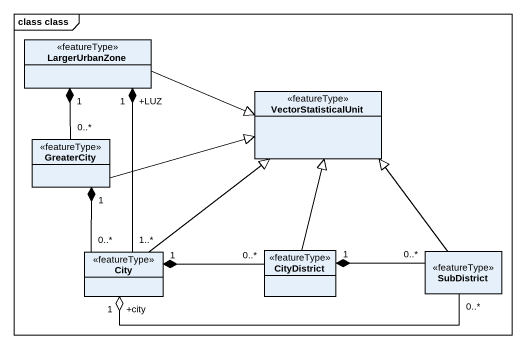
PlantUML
@startuml
mainframe class class
hide circle
hide empty members
class LargerUrbanZone <<featureType>>
class VectorStatisticalUnit <<featureType>>
class GreaterCity <<featureType>>
class City <<featureType>>
class CityDistrict <<featureType>>
class SubDistrict <<featureType>>
LargerUrbanZone -right-|> VectorStatisticalUnit
GreaterCity "0..*" -up-* "1" LargerUrbanZone
GreaterCity -right-|> VectorStatisticalUnit
City "1..*" -up-* "+LUZ\n1" LargerUrbanZone
City -up-|> VectorStatisticalUnit
City "0..*" -up-* "1" GreaterCity
CityDistrict -up-|> VectorStatisticalUnit
CityDistrict "0..*" -left-* "1" City
SubDistrict -up-|> VectorStatisticalUnit
SubDistrict "0..*" -left-o "+city\n1" City
SubDistrict "0..*" -left-* "1" CityDistrict
@enduml
